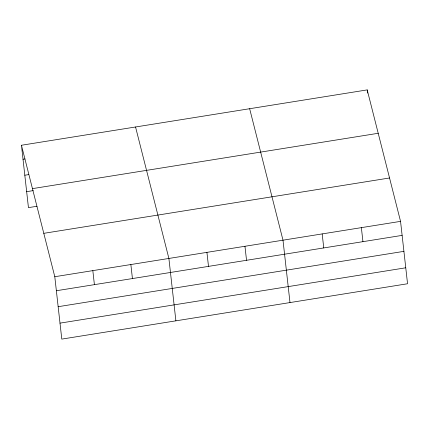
<?xml version="1.0" encoding="UTF-8"?>
<svg xmlns="http://www.w3.org/2000/svg" width="429" height="429" viewBox="0 0 429 429"><rect width="100%" height="100%" fill="white"/><g stroke="black" fill="none" stroke-linecap="round" stroke-linejoin="round"><path stroke-width="0.64" d="M21.45 145.249L367.208 89.897L400.552 221.369L407.55 283.751L61.792 339.103L54.794 276.716L21.45 145.249L28.448 207.631L36.974 206.269M23.021 159.266L24.989 158.95M24.812 175.225L28.748 174.598M32.454 188.631L378.212 133.285M26.657 191.672L33.215 190.621M43.79 233.333L389.548 177.981M54.794 276.716L400.552 221.369M56.365 290.739L402.123 235.387M58.156 306.697L403.914 251.351M60.001 323.139L405.759 267.793M249.651 108.719L282.995 240.186L289.993 302.574M135.548 126.984L168.892 258.451L175.89 320.838M367.208 89.897L367.567 93.082M361.368 227.643L362.939 241.661M322.179 233.912L323.756 247.935M244.959 246.278L246.536 260.296M206.928 252.365L208.499 266.382M130.861 264.543L132.432 278.56M92.83 270.629L94.401 284.647"/></g></svg>
